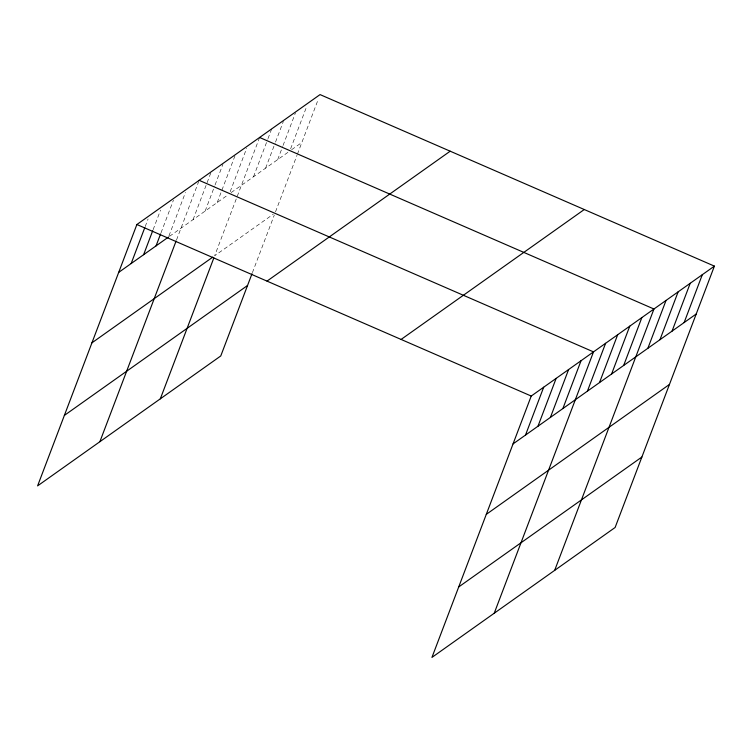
<?xml version="1.0" encoding="UTF-8"?>
<svg xmlns="http://www.w3.org/2000/svg" width="752" height="752" viewBox="0 0 752 752"><rect width="100%" height="100%" fill="white"/><g stroke="black" fill="none" stroke-linecap="round" stroke-linejoin="round"><path stroke-width="0.56" stroke-dasharray="3.76 2.82" d="M145.202 226.559L148.097 218.945M153.117 229.689L160.552 210.109M161.022 232.819L173.421 200.182M168.937 235.949L185.462 192.437M176.523 239.944L198.744 181.429M193.067 219.622L210.833 172.857M205.155 211.049L214.658 186.035M215.072 184.945L222.921 164.274M217.243 202.476L235.423 154.621M230.159 191.722L246.694 148.219M259.609 137.466L214.658 255.783L273.249 214.226M253.518 176.748L267.562 139.769M267.975 138.678L271.698 128.893M265.606 168.175L275.11 143.162M275.523 142.072L283.372 121.401M277.695 159.603L282.649 146.546M283.062 145.465L295.461 112.828M290.61 148.849L306.722 106.427M252.399 272.685L274.301 215.044M275.514 211.838L297.002 155.26M297.407 154.198L318.397 98.944M169.482 236.354L228.411 194.561M231.193 192.578L288.853 151.688M291.644 149.704L301.872 142.457"/><path stroke-width="1.13" d="M714.4 266.123L531.232 396.05L431.949 657.408L615.117 527.49L714.4 266.123L320.051 94.592L136.883 224.51L37.6 485.877L220.768 355.95L251.995 273.756M131.158 263.538L144.788 227.64M143.613 254.702L152.703 230.77M156.068 245.866L160.608 233.9M99.875 441.697L176.109 241.007M160.326 398.823L213.85 257.917M525.507 435.07L543.687 387.214M537.962 426.243L556.142 378.378M550.417 417.407L568.597 369.542M562.872 408.571L581.052 360.706M494.224 613.237L593.507 351.88L199.158 180.339M587.415 391.162L605.595 343.297M599.504 382.589L617.683 334.725M611.592 374.007L629.772 326.152M623.681 365.434L641.86 317.579M554.675 570.364L653.958 309.006L259.609 137.466M647.867 348.289L666.046 300.424M659.955 339.716L678.135 291.851M672.044 331.134L690.223 283.278M684.132 322.561L702.312 274.706M118.703 272.374L168.523 237.03M91.941 342.827L212.807 257.099M64.362 415.414L247.53 285.497M267.016 281.116L450.185 151.199M401.098 339.443L584.266 209.526M513.052 443.906L696.22 313.988M486.29 514.359L669.459 384.441M458.711 586.955L641.879 457.028M136.883 224.51L531.232 396.05"/></g></svg>
